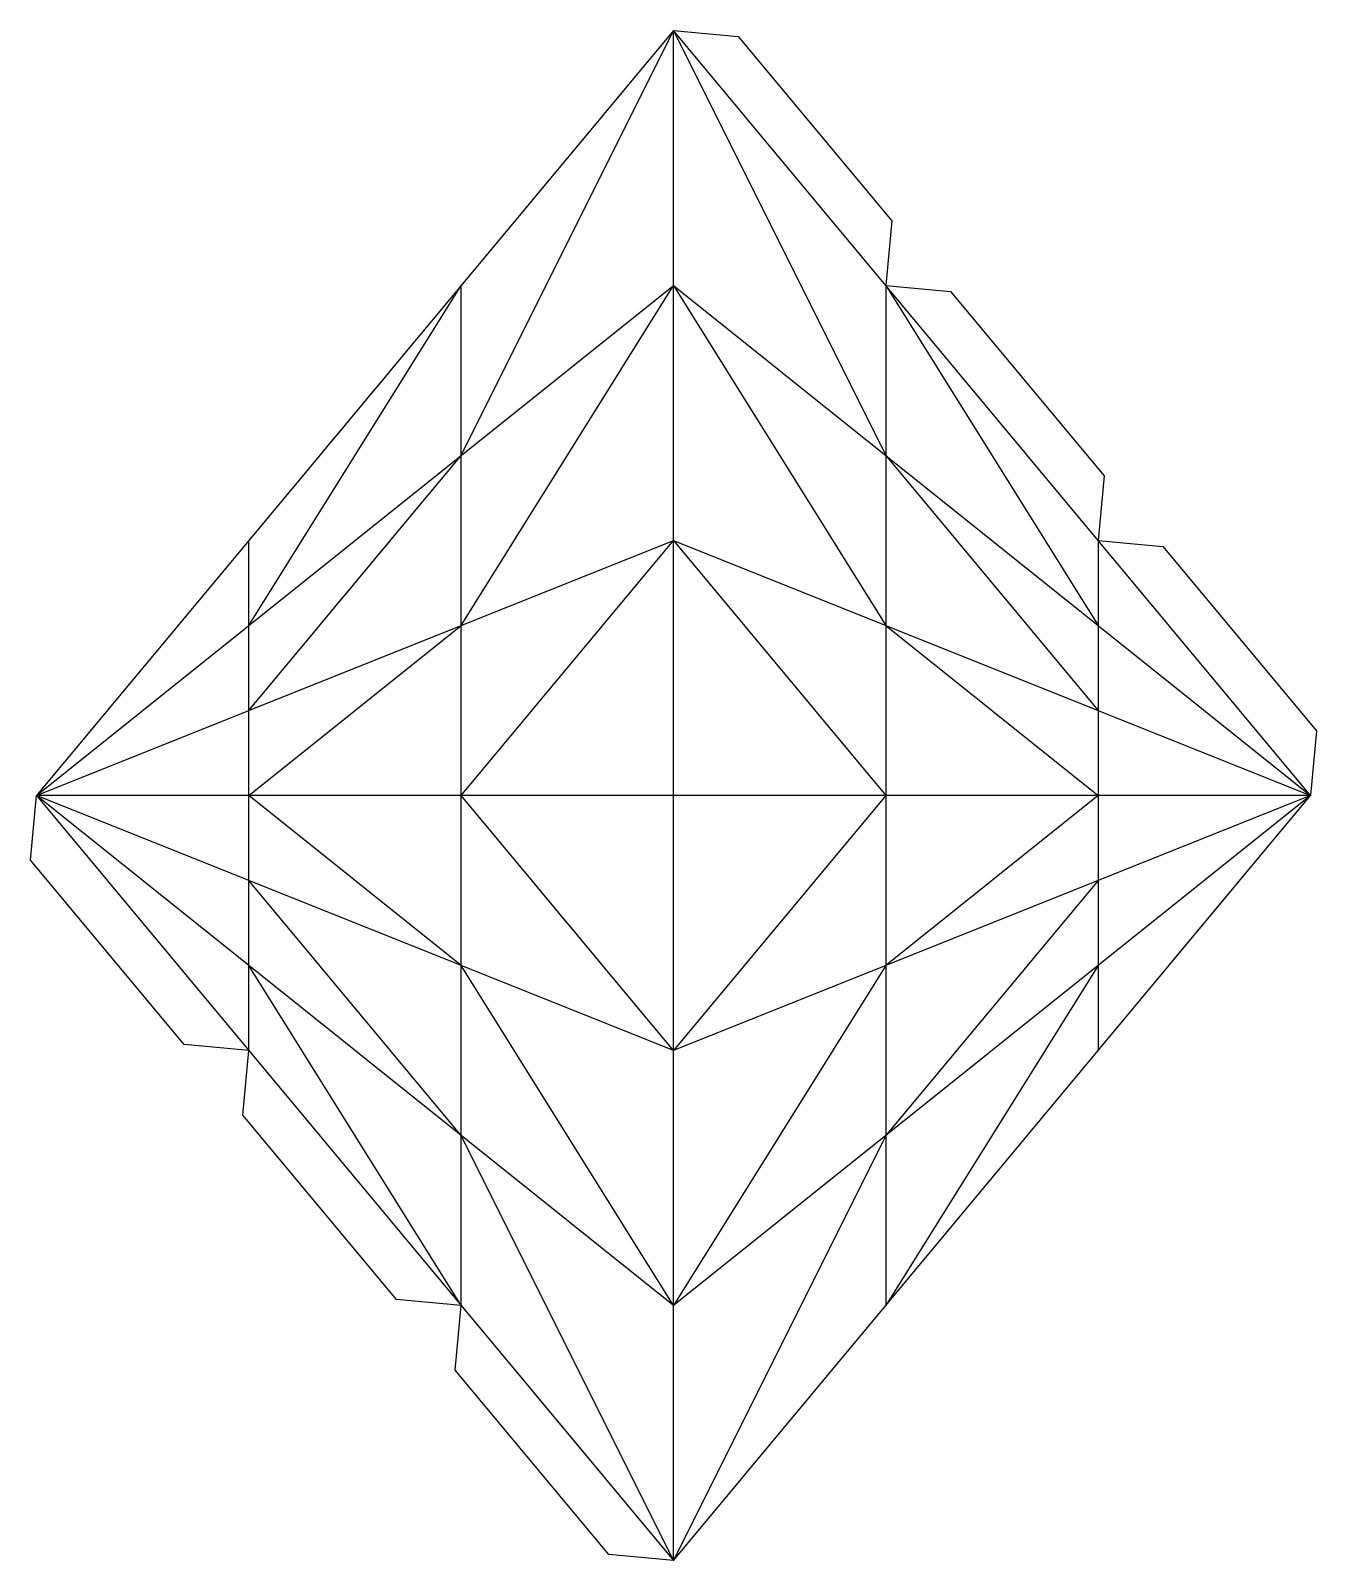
# Model space of a CAD drawing. Extents: x 4.7 to 71.9, y 0 to 80.
import ezdxf

# ---------------------------------------------------------------- set-up
doc = ezdxf.new("R2010")
doc.units = 0

msp = doc.modelspace()

# ---------------------------------------------------------------- linework, layer by layer
at = {"layer": 'CutLine', "color": 8, "linetype": 'CONTINUOUS'}
for p, q in [((38.306656, 80), (27.204437, 66.666664)), ((38.306656, 80), (41.686708, 79.69138)), ((41.686708, 79.69138), (49.717494, 70.046716)), ((49.717494, 70.046716), (49.408874, 66.666664)), ((27.204437, 66.666664), (16.102218, 53.333333)), ((49.408874, 66.666664), (52.788927, 66.358045)), ((52.788927, 66.358045), (60.819712, 56.713385)), ((60.819712, 56.713385), (60.511093, 53.333333)), ((16.102218, 53.333333), (5, 40)), ((60.511093, 53.333333), (63.891145, 53.024713)), ((63.891145, 53.024713), (71.921931, 43.380052)), ((71.921931, 43.380052), (71.613311, 40)), ((4.691381, 36.619948), (5, 40)), ((60.511093, 26.666667), (71.613311, 40)), ((12.722166, 26.975287), (4.691381, 36.619948)), ((16.102218, 26.666667), (12.722166, 26.975287)), ((15.793599, 23.286615), (16.102218, 26.666667)), ((49.408874, 13.333336), (60.511093, 26.666667)), ((23.824385, 13.641955), (15.793599, 23.286615)), ((27.204437, 13.333336), (23.824385, 13.641955)), ((26.895817, 9.953284), (27.204437, 13.333336)), ((38.306656, 0), (49.408874, 13.333336)), ((34.926603, 0.30862), (26.895817, 9.953284)), ((38.306656, 0), (34.926603, 0.30862))]:
    msp.add_line(p, q, dxfattribs=at)
at = {"layer": 'MountainLine', "color": 5, "linetype": 'CONTINUOUS'}
for p, q in [((27.204437, 57.777778), (38.306656, 80)), ((49.408874, 66.666664), (38.306656, 80)), ((38.306656, 80), (49.408874, 57.777778)), ((16.102218, 48.888889), (27.204437, 66.666664)), ((27.204437, 57.777778), (38.306656, 66.666667)), ((27.204437, 48.888889), (38.306656, 66.666667)), ((27.204437, 57.777778), (27.204437, 66.666664)), ((38.306656, 66.666667), (49.408874, 57.777778)), ((38.306656, 66.666667), (49.408874, 48.888889)), ((60.511093, 53.333333), (49.408874, 66.666664)), ((49.408874, 66.666664), (60.511093, 48.888889)), ((49.408874, 66.666664), (49.408874, 57.777778)), ((16.102218, 48.888889), (27.204437, 57.777778)), ((16.102218, 44.444444), (27.204437, 57.777778)), ((27.204437, 48.888889), (27.204437, 57.777778)), ((49.408874, 57.777778), (60.511093, 48.888889)), ((49.408874, 57.777778), (60.511093, 44.444444)), ((49.408874, 57.777778), (49.408874, 48.888889)), ((16.102218, 48.888889), (16.102218, 53.333333)), ((27.204437, 48.888889), (38.306656, 53.333334)), ((27.204437, 40), (38.306656, 53.333334)), ((38.306656, 53.333334), (49.408874, 48.888889)), ((38.306656, 53.333334), (49.408874, 40)), ((71.613311, 40), (60.511093, 53.333333)), ((60.511093, 53.333333), (60.511093, 48.888889)), ((5, 40), (16.102218, 48.888889)), ((16.102218, 44.444444), (16.102218, 48.888889)), ((16.102218, 44.444444), (27.204437, 48.888889)), ((16.102218, 40), (27.204437, 48.888889)), ((27.204437, 40), (27.204437, 48.888889)), ((49.408874, 48.888889), (60.511093, 44.444444)), ((49.408874, 48.888889), (60.511093, 40)), ((49.408874, 48.888889), (49.408874, 40)), ((60.511093, 48.888889), (71.613311, 40)), ((60.511093, 48.888889), (60.511093, 44.444444)), ((5, 40), (16.102218, 44.444444)), ((16.102218, 40), (16.102218, 44.444444)), ((60.511093, 44.444444), (71.613311, 40)), ((60.511093, 44.444444), (60.511093, 40)), ((5, 40), (16.102218, 26.666667)), ((16.102218, 31.111111), (5, 40)), ((16.102218, 35.555556), (5, 40)), ((16.102218, 40), (5, 40)), ((16.102218, 35.555556), (16.102218, 40)), ((27.204437, 31.111111), (16.102218, 40)), ((27.204437, 40), (16.102218, 40)), ((27.204437, 31.111111), (27.204437, 40)), ((38.306656, 26.666666), (27.204437, 40)), ((38.306656, 40), (27.204437, 40)), ((49.408874, 40), (38.306656, 26.666666)), ((49.408874, 40), (38.306656, 40)), ((60.511093, 40), (49.408874, 31.111111)), ((49.408874, 40), (49.408874, 31.111111)), ((60.511093, 40), (49.408874, 40)), ((71.613311, 40), (60.511093, 31.111111)), ((71.613311, 40), (60.511093, 35.555556)), ((60.511093, 40), (60.511093, 35.555556)), ((71.613311, 40), (60.511093, 40)), ((16.102218, 31.111111), (16.102218, 35.555556)), ((27.204437, 22.222222), (16.102218, 35.555556)), ((27.204437, 31.111111), (16.102218, 35.555556)), ((60.511093, 35.555556), (49.408874, 22.222222)), ((60.511093, 35.555556), (49.408874, 31.111111)), ((60.511093, 35.555556), (60.511093, 31.111111)), ((16.102218, 26.666667), (16.102218, 31.111111)), ((27.204437, 13.333336), (16.102218, 31.111111)), ((27.204437, 22.222222), (16.102218, 31.111111)), ((27.204437, 22.222222), (27.204437, 31.111111)), ((38.306656, 13.333333), (27.204437, 31.111111)), ((38.306656, 26.666666), (27.204437, 31.111111)), ((49.408874, 31.111111), (38.306656, 13.333333)), ((49.408874, 31.111111), (38.306656, 26.666666)), ((60.511093, 31.111111), (49.408874, 13.333336)), ((60.511093, 31.111111), (49.408874, 22.222222)), ((49.408874, 31.111111), (49.408874, 22.222222)), ((60.511093, 31.111111), (60.511093, 26.666667)), ((16.102218, 26.666667), (27.204437, 13.333336)), ((27.204437, 13.333336), (27.204437, 22.222222)), ((38.306656, 0), (27.204437, 22.222222)), ((38.306656, 13.333333), (27.204437, 22.222222)), ((49.408874, 22.222222), (38.306656, 0)), ((49.408874, 22.222222), (38.306656, 13.333333)), ((49.408874, 22.222222), (49.408874, 13.333336)), ((27.204437, 13.333336), (38.306656, 0))]:
    msp.add_line(p, q, dxfattribs=at)
at = {"layer": 'ValleyLine', "color": 1, "linetype": 'CONTINUOUS'}
for p, q in [((38.306656, 66.666667), (38.306656, 80)), ((38.306656, 53.333334), (38.306656, 66.666667)), ((38.306656, 40), (38.306656, 53.333334)), ((38.306656, 26.666666), (38.306656, 40)), ((38.306656, 13.333333), (38.306656, 26.666666)), ((38.306656, 0), (38.306656, 13.333333))]:
    msp.add_line(p, q, dxfattribs=at)

doc.saveas('drawing.dxf')
